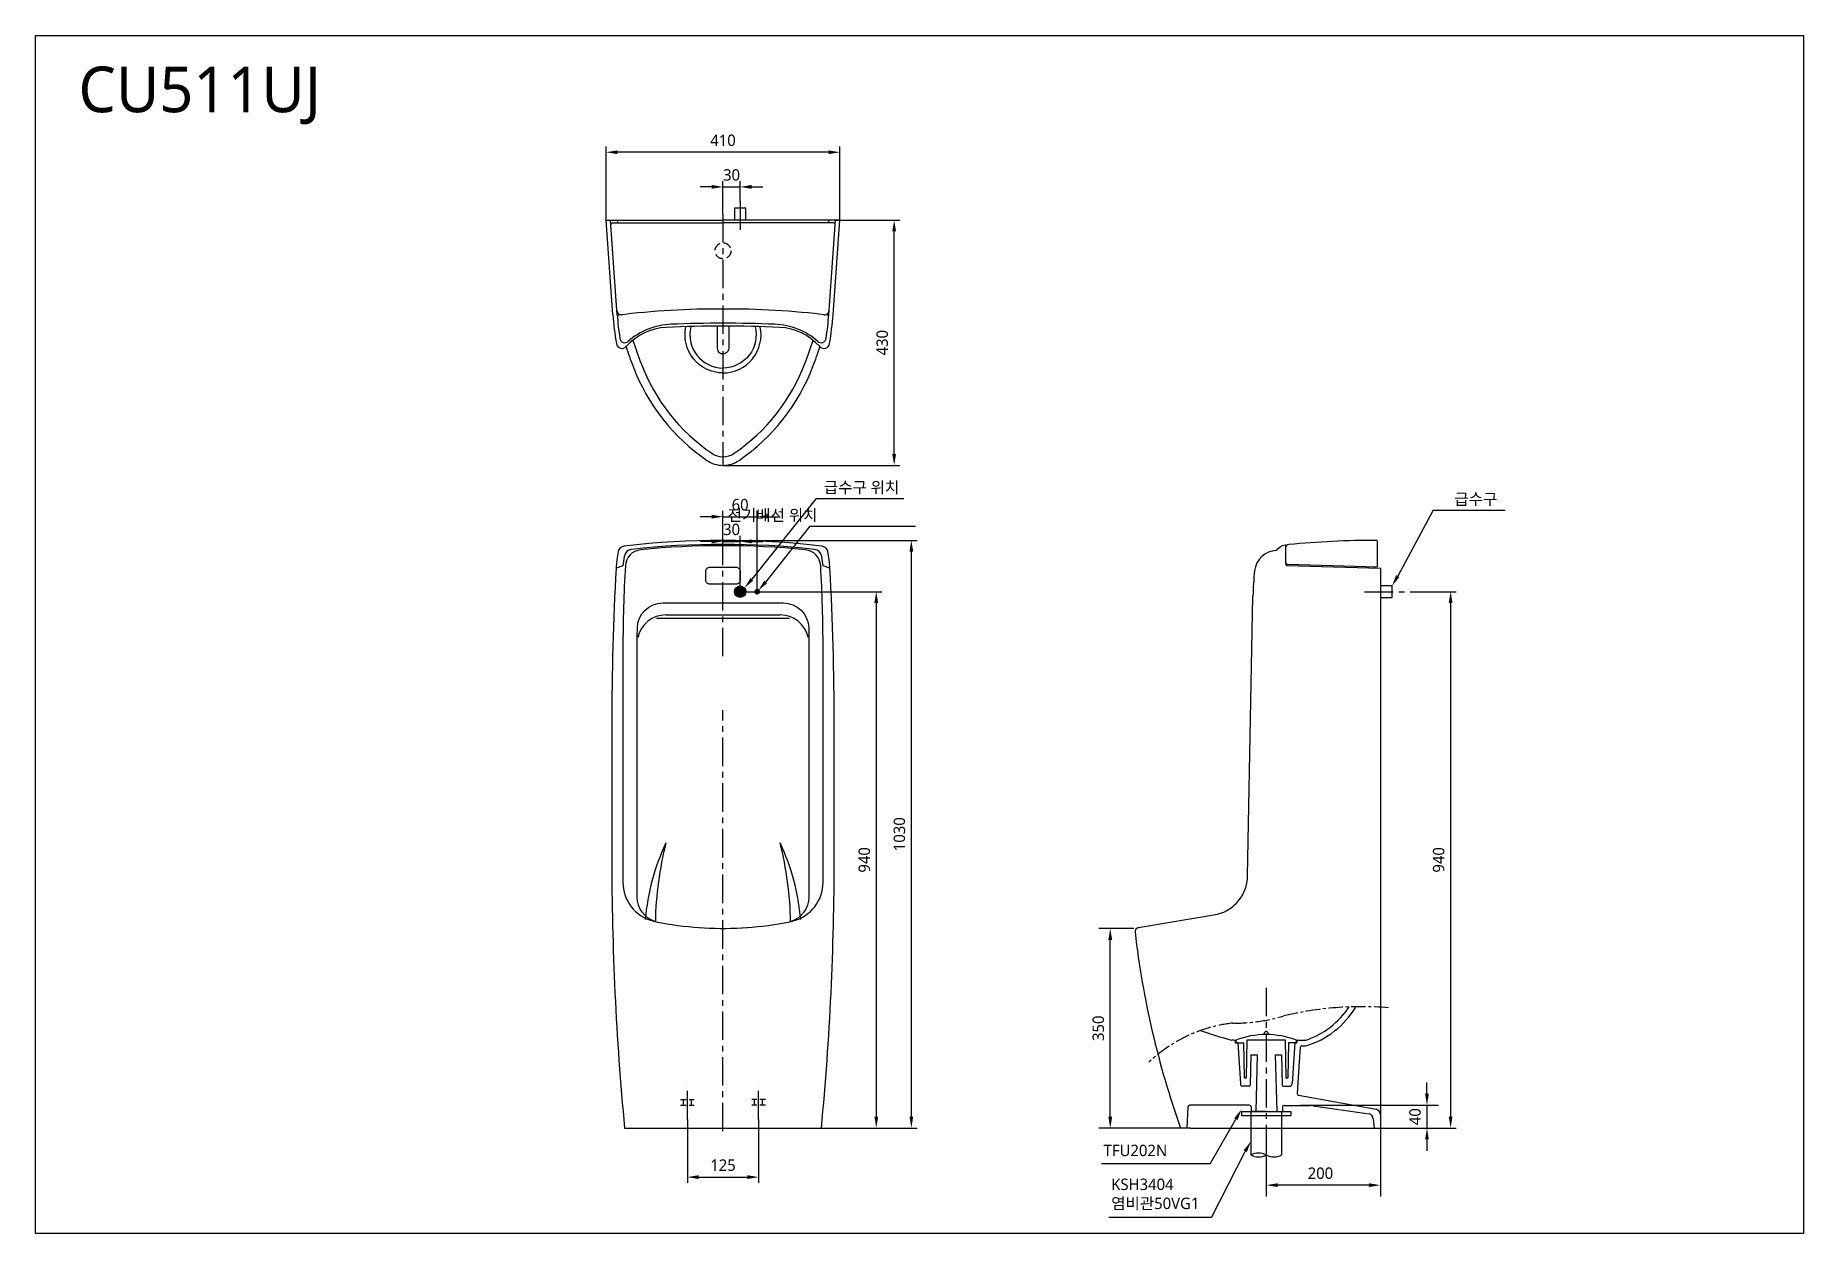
# Model space of a CAD drawing. Extents: x 0 to 3100, y 0 to 2100.
import ezdxf

# ---------------------------------------------------------------- set-up
doc = ezdxf.new("R2010")
doc.units = 0
doc.header["$LTSCALE"] = 20
doc.header["$MEASUREMENT"] = 0
doc.linetypes.add('CENTER', pattern=[2, 1.25, -0.25, 0.25, -0.25])
doc.linetypes.add('HIDDEN', pattern=[0.375, 0.25, -0.125])
doc.layers.get('0').update_dxf_attribs({"linetype": 'CONTINUOUS'})
doc.layers.get('DEFPOINTS').update_dxf_attribs({"linetype": 'CONTINUOUS'})
for name, color, linetype in [('1', 1, 'CONTINUOUS'), ('3', 3, 'CONTINUOUS'), ('5', 5, 'CONTINUOUS'), ('CENTER', 2, 'CENTER')]:
    doc.layers.add(name, color=color, linetype=linetype)
doc.styles.add('GHS', font='romans', dxfattribs={"bigfont": 'ghs'})
doc.styles.get("Standard").update_dxf_attribs({"font": 'NanumGothic.ttf'})
doc.dimstyles.get("Standard").update_dxf_attribs({"dimtxt": 0.18, "dimasz": 0.18, "dimexe": 0.18, "dimexo": 0.0625, "dimgap": 0.09, "dimtad": 0, "dimtih": 1, "dimtoh": 1, "dimdec": 4, "dimzin": 0, "dimdsep": 46, "dimtxsty": 'Standard', "dimcen": 0.09, "dimadec": 0, "dimazin": 0, "dimtfac": 1, "dimtdec": 4, "dimtofl": 0, "dimtmove": 0, "dimatfit": 3, "dimfxl": 0, "dimtolj": 1, "dimtzin": 0, "dimarcsym": 0})

# ---------------------------------------------------------------- blocks, each defined once
blk = doc.blocks.new('*D1')
at = {"color": 3, "lineweight": -2}
for p, q in [((1205.5, 1215), (1545.7, 1215)), ((1535.7, 205), (1535.7, 1195)), ((1378, 185), (1545.7, 185))]:
    blk.add_line(p, q, dxfattribs=at)
at = {"color": 3}
for points in [[(1532.4, 1195), (1539, 1195), (1535.7, 1215)], [(1532.4, 205), (1539, 205), (1535.7, 185)]]:
    blk.add_solid(points, dxfattribs=at)
at = {"layer": 'DEFPOINTS', "color": 0}
for p in [(1205.5, 1215), (1535.7, 1215), (1378, 185)]:
    blk.add_point(p, dxfattribs=at)
at = {"color": 2, "insert": (1514.8, 700), "char_height": 20, "attachment_point": 5, "rotation": 90}
blk.add_mtext('\\A1;1030', dxfattribs=at)
blk = doc.blocks.new('*D2')
at = {"color": 3, "lineweight": -2}
for p, q in [((2427.8, 1125), (2491.1, 1125)), ((2481.1, 1105), (2481.1, 205)), ((2357.9, 185), (2491.1, 185))]:
    blk.add_line(p, q, dxfattribs=at)
at = {"color": 3}
for points in [[(2477.8, 1105), (2484.4, 1105), (2481.1, 1125)], [(2477.8, 205), (2484.4, 205), (2481.1, 185)]]:
    blk.add_solid(points, dxfattribs=at)
at = {"layer": 'DEFPOINTS', "color": 0}
for p in [(2427.8, 1125), (2357.9, 185), (2481.1, 185)]:
    blk.add_point(p, dxfattribs=at)
at = {"color": 2, "insert": (2460.2, 655), "char_height": 20, "attachment_point": 5, "rotation": 90}
blk.add_mtext('\\A1;940', dxfattribs=at)
blk = doc.blocks.new('*D3')
at = {"color": 3, "lineweight": -2}
for p, q in [((1143, 200), (1143, 89)), ((1268, 200), (1268, 89)), ((1163, 99), (1248, 99))]:
    blk.add_line(p, q, dxfattribs=at)
at = {"color": 3}
for points in [[(1163, 102.4), (1163, 95.7), (1143, 99)], [(1248, 102.4), (1248, 95.7), (1268, 99)]]:
    blk.add_solid(points, dxfattribs=at)
at = {"layer": 'DEFPOINTS', "color": 0}
for p in [(1143, 200), (1268, 200), (1268, 99)]:
    blk.add_point(p, dxfattribs=at)
at = {"color": 2, "insert": (1205.5, 119.9), "char_height": 20, "attachment_point": 5}
blk.add_mtext('\\A1;125', dxfattribs=at)
blk = doc.blocks.new('*D5')
at = {"color": 3, "lineweight": -2}
for p, q in [((1925.5, 534.8), (1864.4, 534.8)), ((1884.4, 205), (1884.4, 514.8)), ((2007.5, 185), (1864.4, 185))]:
    blk.add_line(p, q, dxfattribs=at)
at = {"color": 3}
for points in [[(1881.1, 514.8), (1887.8, 514.8), (1884.4, 534.8)], [(1881.1, 205), (1887.8, 205), (1884.4, 185)]]:
    blk.add_solid(points, dxfattribs=at)
at = {"layer": 'DEFPOINTS', "color": 0}
for p in [(1884.4, 534.8), (1925.5, 534.8), (2007.5, 185)]:
    blk.add_point(p, dxfattribs=at)
at = {"color": 2, "insert": (1863.5, 359.9), "char_height": 20, "attachment_point": 5, "rotation": 90}
blk.add_mtext('\\A1;350', dxfattribs=at)
blk = doc.blocks.new('*D6')
at = {"color": 3, "lineweight": -2}
for p, q in [((1400.5, 1776.4), (1515.6, 1776.4)), ((1505.6, 1366.4), (1505.6, 1756.4)), ((1205.5, 1346.4), (1515.6, 1346.4))]:
    blk.add_line(p, q, dxfattribs=at)
at = {"color": 3}
for points in [[(1502.3, 1756.4), (1508.9, 1756.4), (1505.6, 1776.4)], [(1502.3, 1366.4), (1508.9, 1366.4), (1505.6, 1346.4)]]:
    blk.add_solid(points, dxfattribs=at)
at = {"layer": 'DEFPOINTS', "color": 0}
for p in [(1400.5, 1776.4), (1505.6, 1776.4), (1205.5, 1346.4)]:
    blk.add_point(p, dxfattribs=at)
at = {"color": 2, "insert": (1484.7, 1561.4), "char_height": 20, "attachment_point": 5, "rotation": 90}
blk.add_mtext('\\A1;430', dxfattribs=at)
blk = doc.blocks.new('*D9')
at = {"color": 3, "lineweight": -2}
for p, q in [((1000.5, 1776.4), (1000.5, 1905.2)), ((1390.5, 1895.2), (1020.5, 1895.2)), ((1410.5, 1776.4), (1410.5, 1905.2))]:
    blk.add_line(p, q, dxfattribs=at)
at = {"color": 3}
for points in [[(1020.5, 1898.5), (1020.5, 1891.9), (1000.5, 1895.2)], [(1390.5, 1898.5), (1390.5, 1891.9), (1410.5, 1895.2)]]:
    blk.add_solid(points, dxfattribs=at)
at = {"layer": 'DEFPOINTS', "color": 0}
for p in [(1000.5, 1895.2), (1000.5, 1776.4), (1410.5, 1776.4)]:
    blk.add_point(p, dxfattribs=at)
at = {"color": 2, "insert": (1205.5, 1916), "char_height": 20, "attachment_point": 5}
blk.add_mtext('\\A1;410', dxfattribs=at)
blk = doc.blocks.new('*D10')
at = {"color": 3, "lineweight": -2}
for p, q in [((1185.5, 1834.4), (1165.5, 1834.4)), ((1205.5, 1786.8), (1205.5, 1844.4)), ((1205.5, 1834.4), (1235.5, 1834.4)), ((1235.5, 1809.1), (1235.5, 1844.4)), ((1255.5, 1834.4), (1275.5, 1834.4))]:
    blk.add_line(p, q, dxfattribs=at)
at = {"color": 3}
for points in [[(1185.5, 1837.8), (1185.5, 1831.1), (1205.5, 1834.4)], [(1255.5, 1837.8), (1255.5, 1831.1), (1235.5, 1834.4)]]:
    blk.add_solid(points, dxfattribs=at)
at = {"layer": 'DEFPOINTS', "color": 0}
for p in [(1235.5, 1834.4), (1235.5, 1809.1), (1205.5, 1786.8)]:
    blk.add_point(p, dxfattribs=at)
at = {"color": 2, "insert": (1220.5, 1855.3), "char_height": 20, "attachment_point": 5}
blk.add_mtext('\\A1;30', dxfattribs=at)
blk = doc.blocks.new('*D12')
at = {"color": 3, "lineweight": -2}
for p, q in [((1225.5, 1125), (1484.2, 1125)), ((1474.2, 1105), (1474.2, 205)), ((1378, 185), (1484.2, 185))]:
    blk.add_line(p, q, dxfattribs=at)
at = {"color": 3}
for points in [[(1470.9, 1105), (1477.6, 1105), (1474.2, 1125)], [(1470.9, 205), (1477.6, 205), (1474.2, 185)]]:
    blk.add_solid(points, dxfattribs=at)
at = {"layer": 'DEFPOINTS', "color": 0}
for p in [(1225.5, 1125), (1378, 185), (1474.2, 185)]:
    blk.add_point(p, dxfattribs=at)
at = {"color": 2, "insert": (1453.3, 655), "char_height": 20, "attachment_point": 5, "rotation": 90}
blk.add_mtext('\\A1;940', dxfattribs=at)
blk = doc.blocks.new('*D13')
at = {"color": 3, "lineweight": -2}
for p, q in [((1185.5, 1213.2), (1165.5, 1213.2)), ((1205.5, 1201.1), (1205.5, 1223.2)), ((1205.5, 1213.2), (1235.5, 1213.2)), ((1235.5, 1115), (1235.5, 1223.2)), ((1255.5, 1213.2), (1275.5, 1213.2))]:
    blk.add_line(p, q, dxfattribs=at)
at = {"color": 3}
for points in [[(1185.5, 1216.5), (1185.5, 1209.8), (1205.5, 1213.2)], [(1255.5, 1216.5), (1255.5, 1209.8), (1235.5, 1213.2)]]:
    blk.add_solid(points, dxfattribs=at)
at = {"layer": 'DEFPOINTS', "color": 0}
for p in [(1235.5, 1213.2), (1205.5, 1201.1), (1235.5, 1115)]:
    blk.add_point(p, dxfattribs=at)
at = {"color": 2, "insert": (1220.5, 1234.1), "char_height": 20, "attachment_point": 5}
blk.add_mtext('\\A1;30', dxfattribs=at)
blk = doc.blocks.new('*D14')
at = {"color": 3, "lineweight": -2}
for p, q in [((1185.5, 1256.5), (1165.5, 1256.5)), ((1205.5, 1201.1), (1205.5, 1266.5)), ((1205.5, 1256.5), (1265.5, 1256.5)), ((1265.5, 1122.5), (1265.5, 1266.5)), ((1285.5, 1256.5), (1305.5, 1256.5))]:
    blk.add_line(p, q, dxfattribs=at)
at = {"color": 3}
for points in [[(1185.5, 1259.8), (1185.5, 1253.2), (1205.5, 1256.5)], [(1285.5, 1259.8), (1285.5, 1253.2), (1265.5, 1256.5)]]:
    blk.add_solid(points, dxfattribs=at)
at = {"layer": 'DEFPOINTS', "color": 0}
for p in [(1265.5, 1256.5), (1205.5, 1201.1), (1265.5, 1122.5)]:
    blk.add_point(p, dxfattribs=at)
at = {"color": 2, "insert": (1235.5, 1277.4), "char_height": 20, "attachment_point": 5}
blk.add_mtext('\\A1;60', dxfattribs=at)
blk = doc.blocks.new('*D20')
at = {"color": 3, "lineweight": -2}
for p, q in [((2439.7, 245), (2439.7, 265)), ((2218.1, 225), (2459.7, 225)), ((2439.7, 225), (2439.7, 185)), ((2357.9, 185), (2459.7, 185)), ((2439.7, 165), (2439.7, 145))]:
    blk.add_line(p, q, dxfattribs=at)
at = {"color": 3}
for points in [[(2436.3, 245), (2443, 245), (2439.7, 225)], [(2436.3, 165), (2443, 165), (2439.7, 185)]]:
    blk.add_solid(points, dxfattribs=at)
at = {"layer": 'DEFPOINTS', "color": 0}
for p in [(2218.1, 225), (2357.9, 185), (2439.7, 185)]:
    blk.add_point(p, dxfattribs=at)
at = {"color": 2, "insert": (2418.8, 205), "char_height": 20, "attachment_point": 5, "rotation": 90}
blk.add_mtext('\\A1;40', dxfattribs=at)
blk = doc.blocks.new('*D21')
at = {"color": 3, "lineweight": -2}
for p, q in [((2357.9, 185), (2357.9, 64.9)), ((2157.9, 142.8), (2157.9, 64.9)), ((2337.9, 84.9), (2177.9, 84.9))]:
    blk.add_line(p, q, dxfattribs=at)
at = {"color": 3}
for points in [[(2177.9, 88.3), (2177.9, 81.6), (2157.9, 84.9)], [(2337.9, 88.3), (2337.9, 81.6), (2357.9, 84.9)]]:
    blk.add_solid(points, dxfattribs=at)
at = {"layer": 'DEFPOINTS', "color": 0}
for p in [(2357.9, 185), (2157.9, 142.8), (2157.9, 84.9)]:
    blk.add_point(p, dxfattribs=at)
at = {"color": 2, "insert": (2252.9, 105.8), "char_height": 20, "attachment_point": 5}
blk.add_mtext('\\A1;200', dxfattribs=at)
blk = doc.blocks.new('A$C02305F10')
at = {"layer": '1', "color": 7, "linetype": 'Continuous'}
for p, q in [((0, 61), (0, 66.3)), ((18.2, 0), (19.3, 66.2)), ((19.3, 66.2), (52.5, 66.2)), ((52.5, 66.2), (85.7, 66.2)), ((85.7, 66.2), (86.8, 0)), ((105, 66.3), (105, 61)), ((2, 61), (0, 61)), ((2, 61), (13.3, 61)), ((14.3, 0), (13.3, 61)), ((91.7, 61), (90.7, 0)), ((103, 61), (91.7, 61)), ((105, 61), (103, 61)), ((14.3, 0), (18.2, 0)), ((86.8, 0), (90.7, 0))]:
    blk.add_line(p, q, dxfattribs=at)
at = {"layer": '1', "color": 7, "linetype": 'Continuous', "extrusion": (0, 0, -1)}
for start, end in [(68.4314, 89.9999), (89.9999, 111.5686)]:
    blk.add_arc((-52.5, -66.5), 142.8, start, end, dxfattribs=at)

msp = doc.modelspace()

# ---------------------------------------------------------------- linework, layer by layer
at = {"color": 7, "linetype": 'CENTER', "ltscale": 2}
msp.add_line((1235.5, 1809.1), (1235.5, 1754.8), dxfattribs=at)
at = {"color": 7}
for p, q in [((1012.6, 1610.5), (1000.5, 1776.4)), ((1000.5, 1776.4), (1008, 1776.4)), ((1020.1, 1610.5), (1008, 1776.4)), ((1008, 1776.4), (1020.1, 1776.4)), ((1011.6, 1771.4), (1205.5, 1771.4)), ((1020.1, 1776.4), (1020.4, 1771.4)), ((1020.1, 1776.4), (1205.5, 1776.4)), ((1391, 1776.4), (1205.5, 1776.4)), ((1399.4, 1771.4), (1205.5, 1771.4)), ((1391, 1776.4), (1390.6, 1771.4)), ((1391, 1610.5), (1403, 1776.4)), ((1403, 1776.4), (1391, 1776.4)), ((1398.5, 1610.5), (1410.5, 1776.4)), ((1410.5, 1776.4), (1403, 1776.4)), ((2125.2, 626.3), (2134.6, 1116.9)), ((1088.7, 1078.4), (1322.3, 1078.4)), ((1933.9, 536.4), (2072.4, 559.8))]:
    msp.add_line(p, q, dxfattribs=at)
at = {"color": 7, "linetype": 'Continuous'}
msp.add_line((2347.9, 1168.9), (2347.9, 1166.3), dxfattribs=at)
at = {"ltscale": 0.5}
for p, q in [((2100.8, 339.2), (2097.8, 339.2)), ((2103.8, 334.2), (2103.8, 336.2)), ((2103.8, 334.2), (2107.8, 334.2)), ((2107.8, 334.2), (2112.5, 262.9)), ((2130.8, 313.2), (2129.9, 260.1)), ((2130.8, 313.2), (2142, 313.2)), ((2142, 313.2), (2139.5, 214.3)), ((2173.8, 313.2), (2176.2, 214.3)), ((2173.8, 313.2), (2184.8, 313.2)), ((2184.8, 313.2), (2185.7, 260.1)), ((2207.8, 334.2), (2203.1, 262.9)), ((2207.8, 334.2), (2211.8, 334.2)), ((2211.8, 334.2), (2211.8, 336.2)), ((2214.8, 339.2), (2227.8, 339.2)), ((2217.3, 326.4), (2215.1, 292.6)), ((2220.3, 329.2), (2227.5, 329.2)), ((2215.1, 292.6), (2212, 245.9)), ((2127.9, 258.2), (2117.5, 258.2)), ((2187.7, 258.2), (2198.1, 258.2)), ((2186.3, 221.5), (2186.4, 214.3)), ((2189.3, 224.6), (2234.9, 224.6))]:
    msp.add_line(p, q, dxfattribs=at)
at = {"linetype": 'CENTER', "ltscale": 2}
for p, q in [((1143, 200), (1143, 260.3)), ((1268, 200), (1268, 260.3))]:
    msp.add_line(p, q, dxfattribs=at)
at = {"linetype": 'HIDDEN', "ltscale": 2}
for p, q in [((1131, 235), (1155, 235)), ((1131, 225), (1155, 225)), ((1136, 225), (1136, 235)), ((1150, 225), (1150, 235)), ((1280, 235), (1256, 235)), ((1280, 225), (1256, 225)), ((1261, 225), (1261, 235)), ((1275, 225), (1275, 235))]:
    msp.add_line(p, q, dxfattribs=at)
for p, q in [((2131.6, 222), (2131.6, 214.3)), ((2114.7, 214.3), (2114.7, 207.3)), ((2114.7, 214.3), (2201.1, 214.3)), ((2114.7, 207.3), (2201.1, 207.3)), ((2130.9, 213), (2130.9, 137.8)), ((2157.9, 214.3), (2131.6, 214.3)), ((2157.9, 214.3), (2184.2, 214.3)), ((2184.9, 213), (2184.9, 137.8)), ((2201.1, 214.3), (2201.1, 207.3)), ((2024.9, 185), (2007.7, 185))]:
    msp.add_line(p, q)
at = {"linetype": 'CENTER', "ltscale": 15}
msp.add_line((2024.9, 185), (2357.9, 185), dxfattribs=at)
at = {"color": 7}
for points in [[(1245.5, 1776.4), (1245.5, 1796.9), (1225.5, 1796.9), (1225.5, 1776.4)], [(2357.9, 1115), (2378.4, 1115), (2378.4, 1135), (2357.9, 1135)]]:
    msp.add_lwpolyline(points, dxfattribs=at)
for points in [[(1205.5, 1508.4, -0.478946), (1140.5, 1589.3)], [(1149.4, 1589.6, 0.490611), (1205.5, 1517, 0.528057)], [(1195.5, 1590.4), (1195.5, 1551.7, 0.414214), (1205.5, 1541.7, 0.414214)], [(1215.5, 1590.4), (1215.5, 1551.7, -0.414214), (1205.5, 1541.7, -0.414214)], [(1261.7, 1589.6, -0.490611), (1205.5, 1517, -0.528057)], [(1205.5, 1508.4, 0.478946), (1270.6, 1589.3)], [(1032.2, 1186.8, 0.02097), (1030.1, 1170.2), (1018, 1166, 0.013696)], [(1162.5, 536.5, 0.061836), (1313, 544.5, 0.02013), (1328.7, 548, 0.340765), (1380.9, 615.7), (1380.9, 1026.1, 0.014439), (1376.8, 1170.4, 0.369153), (1349.8, 1198.5, 0.049292), (1061.3, 1198.5, 0.369153), (1034.3, 1170.4, 0.014439), (1030.1, 1026.1), (1030.1, 615.7, 0.340765), (1082.3, 548, 0.02013), (1098, 544.5, 0.061836), (1248.6, 536.5)], [(1365.7, 1199.2, 0.054684), (1045.3, 1199.2, 0.325397)], [(1393, 1166), (1381, 1170.2, 0.02097), (1378.9, 1186.8, 0.325397)], [(2175.9, 1197.3, -0.234802), (2190.8, 1207, -0.448928), (2191.9, 1206), (2191.9, 1173.9, 0.405474), (2194.8, 1170.9), (2357.9, 1166), (2357.9, 185)], [(1087.5, 546.7, -0.333423), (1055.1, 589.9), (1055.1, 1026.1, -0.003541), (1055.4, 1061.2, -0.410071), (1100.4, 1105.5), (1310.7, 1105.5, -0.410071), (1355.7, 1061.2, -0.003541), (1355.9, 1026.1), (1355.9, 589.9, -0.333423), (1323.5, 546.7)], [(1105.1, 1084.3), (1305.9, 1084.3, -0.280363)]]:
    msp.add_lwpolyline(points, format="xyb", dxfattribs=at)
for points in [[(1010.5, 892.2), (1010.5, 658.8, 0.02373), (1033, 185), (1378, 185, 0.02373), (1400.5, 658.8), (1400.5, 892.2, 0.013696), (1393, 1166, 0.034851), (1389.2, 1195.2, 0.324304), (1378.9, 1204.8, 0.05893), (1032.2, 1204.8, 0.324304), (1021.8, 1195.2, 0.034851), (1018, 1166, 0.013696)], [(1205.5, 1168), (1228.5, 1168, -0.414214), (1235.5, 1161), (1235.5, 1145, -0.414214), (1228.5, 1138), (1205.5, 1138), (1182.5, 1138, -0.414214), (1175.5, 1145), (1175.5, 1161, -0.414214), (1182.5, 1168)]]:
    msp.add_lwpolyline(points, format="xyb", close=True, dxfattribs=at)
at = {"color": 7, "linetype": 'Continuous', "ltscale": 15}
msp.add_lwpolyline([(2191.9, 1176.5, 0.405474), (2194.8, 1173.5), (2352.9, 1168.8), (2352.9, 1213, 0.414915), (2350.9, 1215, 0.022618), (2197.3, 1207.7, 0.387286), (2191.9, 1201.7)], format="xyb", dxfattribs=at)
for points, const_width in [([(1230.5, 1125, 1), (1240.5, 1125, 1)], 10), ([(1263, 1125, 1), (1268, 1125, 1)], 5)]:
    msp.add_lwpolyline(points, format="xyb", close=True, dxfattribs=dict(const_width=const_width))
at = {"linetype": 'CENTER'}
msp.add_lwpolyline([(2372, 395.8, 0.078636), (2188.5, 381.6, -0.074811), (2099.2, 368.9, 0.164689), (1952.2, 300.3)], format="xyb", dxfattribs=at)
at = {"color": 7, "linetype": 'HIDDEN', "ltscale": 3}
msp.add_circle((1205.5, 1722.4), 14, dxfattribs=at)
msp.add_circle((1235.5, 1125), 10)
at = {"color": 7}
for centre, radius, start, end in [((1011.6, 1768.4), 3, 90, 184.1596), ((1399.4, 1768.4), 3, 355.8404, 90), ((1027.5, 1618.4), 8, 184.1596, 276.8254), ((1195.5, 214.9), 1405.5, 89.5923, 97.0893), ((1215.5, 214.9), 1405.5, 82.9107, 90.4077), ((1383.5, 1618.4), 8, 263.1746, 355.8404), ((1561.1, 1650.4), 550, 184.1596, 189.4853), ((1568.6, 1650.4), 550, 184.1596, 188.5026), ((1022.3, 1607.7), 2, 97.0893, 184.471), ((1110.8, 1488.4), 100, 92.7187, 138.4149), ((1119, 1473.8), 120, 92.1894, 131.4748), ((1195.5, -295.8), 1886.2, 89.6962, 92.7187), ((1215.5, -295.8), 1886.2, 87.2813, 90.3038), ((1292, 1473.8), 120, 48.5252, 87.8106), ((1300.2, 1488.4), 100, 41.5851, 87.2813), ((842.4, 1650.4), 550, 351.4974, 355.8404), ((1388.7, 1607.7), 2, 355.529, 82.9107), ((849.9, 1650.4), 550, 350.5147, 355.8404), ((1028.5, 1561.4), 10, 189.4853, 318.4149), ((1033.6, 1570.4), 9, 188.5026, 311.4748), ((1831.8, 1816.9), 838.4, 198.2521, 200.7497), ((1831.8, 1816.9), 823.4, 197.7483, 200.7497), ((579.2, 1816.9), 823.4, 339.2503, 342.2517), ((579.2, 1816.9), 838.4, 339.2503, 341.7479), ((1377.5, 1570.4), 9, 228.5252, 351.4974), ((1382.5, 1561.4), 10, 221.5851, 350.5147), ((1375.1, 1643.9), 350, 200.7497, 235.5781), ((1375.1, 1643.9), 335, 200.7497, 235.5781), ((1035.9, 1643.9), 335, 304.4219, 339.2503), ((1035.9, 1643.9), 350, 304.4219, 339.2503), ((1205.5, 1396.4), 35, 235.5781, 270), ((1205.5, 1396.4), 35, 270, 304.4219), ((1205.5, 1396.4), 50, 235.5781, 270), ((1205.5, 1396.4), 50, 270, 304.4219), ((2177.3, 1157.3), 40, 92.4909, 173.7099), ((2565.5, -7765.5), 8971.3, 92.48891, 92.49087), ((2634.5, 1106.9), 500, 173.7099, 178.8542), ((1460.7, 517), 392.9, 154.6917, 175.1316), ((1691.9, 535.8), 605.1, 165.7275, 178.9794), ((719.1, 535.8), 605.1, 1.0206, 14.2725), ((950.3, 517), 392.9, 4.8684, 25.3083), ((2055.2, 627.7), 70, 284.1692, 358.8542), ((1935.9, 528.6), 8, 104.1692, 183.998), ((3474.6, 707.1), 1557, 186.6026, 199.5931)]:
    msp.add_arc(centre, radius, start, end, dxfattribs=at)
for centre, radius, start, end in [((1205.5, -788.8), 2384.3, 90, 92.1894), ((1205.5, -788.8), 2384.3, 87.8106, 90), ((1047, 1184.3), 15, 96.26, 170.3905), ((1364.1, 1184.3), 15, 9.6095, 83.74), ((1105.1, 1034.3), 50, 90, 167.9541), ((1305.9, 1034.3), 50, 12.0459, 90), ((2151, 354), 4.63, 273.9725, 346.6486), ((2157.7, 352.1), 2.26, 87.1321, 159.5123), ((2157.9, 352.1), 2.26, 20.4908, 92.871), ((2164.5, 354), 4.63, 193.3545, 266.0306), ((2128.6, 222), 3, 0, 90), ((2215, 245.7), 3, 176.236, 254.0563), ((2234.9, 204.6), 20, 74.0563, 90), ((2144.4, 110.8), 30.2, 63.4132, 116.5868), ((2144.4, 164.8), 30.2, 243.4132, 296.5868), ((2171.4, 164.8), 30.2, 243.4132, 296.5868)]:
    msp.add_arc(centre, radius, start, end)
at = {"ltscale": 0.5}
for centre, radius, start, end in [((2184, 475.1), 152.2, 286.6087, 329.3976), ((2179.5, 480), 148.9, 288.9228, 326.2269), ((2240.9, 909.3), 587.8, 250.0917, 255.9041), ((2100.8, 336.2), 3, 0, 90), ((2214.8, 336.2), 3, 90, 180), ((2220.3, 326.2), 3, 90, 176.236), ((2117.5, 263.2), 5, 183.764, 270), ((2127.9, 260.2), 2, 270, 359.0452), ((2187.7, 260.2), 2, 180.9548, 270), ((2198.1, 263.2), 5, 270, 356.236), ((2189.3, 221.6), 3, 90, 180.9548)]:
    msp.add_arc(centre, radius, start, end, dxfattribs=at)
at = {"layer": '1', "color": 3}
for p, q in [((1368.6, 1288.5), (1256, 1146.8)), ((1368.6, 1288.5), (1522.4, 1288.5)), ((2450.5, 1267.8), (2388.4, 1152.3)), ((2450.5, 1267.8), (2576.5, 1267.8)), ((1357.7, 1239.6), (1280.2, 1142)), ((1357.7, 1239.6), (1543, 1239.6)), ((2059.7, 122.6), (2104.7, 200.7)), ((2061.9, 28), (2120.9, 144.2)), ((2059.7, 122.6), (1868.8, 122.6)), ((2061.9, 28), (1882.2, 28))]:
    msp.add_line(p, q, dxfattribs=at)
for points in [[(1253.5, 1148.9), (1258.6, 1144.6), (1243.1, 1131.5)], [(2385.5, 1154), (2391.3, 1150.6), (2378.4, 1135)], [(1277.7, 1144.2), (1282.8, 1139.8), (1267.3, 1126.7)], [(2107.6, 199), (2101.8, 202.3), (2114.7, 218)], [(2123.8, 142.5), (2118, 145.9), (2130.9, 161.5)]]:
    msp.add_solid(points, dxfattribs=at)
at = {"layer": '3', "color": 7}
for p, q in [((2020.7, 222.1), (2018.9, 185)), ((2128.6, 225), (2023.7, 225)), ((2214.2, 242.8), (2350.6, 218.1)), ((2240.4, 223.8), (2338.3, 210.2)), ((2345.5, 201.4), (2346.9, 185))]:
    msp.add_line(p, q, dxfattribs=at)
for centre, radius, start, end in [((2023.7, 222), 3, 90, 177.1376), ((2347.9, 208.4), 10, 0, 74.0563), ((2335.5, 200.5), 10, 4.9116, 74.0563)]:
    msp.add_arc(centre, radius, start, end, dxfattribs=at)
at = {"layer": '5'}
msp.add_lwpolyline([(0, 2100), (3100, 2100), (3100, 0), (0, 0)], close=True, dxfattribs=at)
at = {"layer": 'CENTER', "color": 2, "linetype": 'CENTER', "ltscale": 2}
for p, q in [((1205.5, 1786.8), (1205.5, 1346.4)), ((1205.5, 1011.8), (1205.5, 1221.1)), ((2330.2, 1125), (2438.1, 1125)), ((1205.5, 179.4), (1205.5, 917.5)), ((2157.9, 430.9), (2157.9, 142.8))]:
    msp.add_line(p, q, dxfattribs=at)
at = {"layer": 'DEFPOINTS', "color": 7, "linetype": 'ByBlock'}
for p in [(1000.5, 1776.4), (1410.5, 1776.4), (1191.5, 1722.4), (1191.5, 1722.3), (1219.5, 1722.5), (1205.5, 1590.4), (2350.9, 1215), (2350.9, 1215), (2352.9, 1213.3), (1235.5, 1153), (2352.9, 1168.8)]:
    msp.add_point(p, dxfattribs=at)
at = {"layer": 'DEFPOINTS', "color": 0, "linetype": 'ByBlock'}
for p in [(1205.5, 1786.8), (1205.5, 1208), (2357.9, 185), (2357.9, 185)]:
    msp.add_point(p, dxfattribs=at)

# ---------------------------------------------------------------- block references
msp.add_blockref('A$C02305F10', (2105.3, 273.2))

# ---------------------------------------------------------------- texts
msp.add_text('%%U', height=40).set_placement((2205.5, 286.1))
at = {"insert": (75.4, 2045.3), "char_height": 80, "width": 456.6, "attachment_point": 1, "style": 'GHS'}
msp.add_mtext('{\\fNanumGothic|b0|i0|c0|p50;CU511UJ}', dxfattribs=at)
at = {"layer": '1', "color": 2, "char_height": 20}
for s, insert, attachment_point in [('급수구 위치', (1514.5, 1317.8), 3), ('전기배선 위치', (1371.1, 1269), 3), ('급수구', (2563, 1297.2), 3), ('TFU202N', (1872.7, 155.8), 1), ('KSH3404\\P염비관50VG1', (1886.1, 96.4), 1)]:
    msp.add_mtext(s, dxfattribs=dict(at, insert=insert, attachment_point=attachment_point))

# ---------------------------------------------------------------- dimensions: what is measured, and where the dimension line sits
for base, p1, p2, angle, override, picture, middle in [((1000.5, 1895.2), (1410.5, 1776.4), (1000.5, 1776.4), 180, {"dimtxt": 20, "dimasz": 20, "dimexe": 10, "dimexo": 0, "dimgap": 10, "dimtad": 1, "dimtih": 0, "dimdec": 0, "dimzin": 8, "dimcen": 0.9, "dimclrd": 3, "dimclre": 3, "dimclrt": 2, "dimtdec": 0, "dimtix": 1, "dimtofl": 1, "dimarcsym": 1}, '*D9', (1205.5, 1916)), ((1505.6, 1776.4), (1205.5, 1346.4), (1400.5, 1776.4), 90, {"dimtxt": 20, "dimasz": 20, "dimexe": 10, "dimexo": 0, "dimgap": 10, "dimtad": 1, "dimtih": 0, "dimdec": 0, "dimzin": 8, "dimcen": 0.9, "dimclrd": 3, "dimclre": 3, "dimclrt": 2, "dimtdec": 0, "dimtix": 1, "dimtofl": 1, "dimarcsym": 1}, '*D6', (1484.7, 1561.4)), ((1535.7, 1215), (1378, 185), (1205.5, 1215), 90, {"dimtxt": 20, "dimasz": 20, "dimexe": 10, "dimexo": 0, "dimgap": 10, "dimtad": 1, "dimtih": 0, "dimdec": 0, "dimzin": 8, "dimcen": 0.9, "dimclrd": 3, "dimclre": 3, "dimclrt": 2, "dimtdec": 0, "dimtix": 1, "dimtofl": 1, "dimarcsym": 1}, '*D1', (1514.8, 700)), ((1474.2, 185), (1225.5, 1125), (1378, 185), 90, {"dimtxt": 20, "dimasz": 20, "dimexe": 10, "dimexo": 0, "dimgap": 10, "dimtad": 1, "dimtih": 0, "dimdec": 0, "dimzin": 8, "dimcen": 0.9, "dimclrd": 3, "dimclre": 3, "dimclrt": 2, "dimtdec": 0, "dimtix": 1, "dimtofl": 1, "dimarcsym": 1}, '*D12', (1453.3, 655)), ((2481.1, 185), (2427.8, 1125), (2357.9, 185), 90, {"dimtxt": 20, "dimasz": 20, "dimexe": 10, "dimexo": 0, "dimgap": 10, "dimtad": 1, "dimtih": 0, "dimdec": 0, "dimzin": 8, "dimcen": 0.9, "dimclrd": 3, "dimclre": 3, "dimclrt": 2, "dimtdec": 0, "dimtix": 1, "dimtofl": 1, "dimarcsym": 1}, '*D2', (2460.2, 655)), ((1884.4, 534.8), (2007.5, 185), (1925.5, 534.8), 90, {"dimtxt": 20, "dimasz": 20, "dimexe": 20, "dimexo": 0, "dimgap": 10, "dimtad": 1, "dimtih": 0, "dimdec": 0, "dimzin": 8, "dimcen": 0.9, "dimclrd": 3, "dimclre": 3, "dimclrt": 2, "dimtdec": 0, "dimtix": 1, "dimtofl": 1}, '*D5', (1863.5, 359.9)), ((2439.7, 185), (2218.1, 225), (2357.9, 185), 90, {"dimtxt": 20, "dimasz": 20, "dimexe": 20, "dimexo": 0, "dimgap": 10, "dimtad": 1, "dimtih": 0, "dimdec": 0, "dimzin": 8, "dimclrd": 3, "dimclre": 3, "dimclrt": 2, "dimtdec": 0, "dimtix": 1, "dimtofl": 1}, '*D20', (2418.8, 205))]:
    dim = msp.add_linear_dim(base=base, p1=p1, p2=p2, angle=angle, dimstyle='Standard', override=override)
    dim.commit()
    dim.dimension.update_dxf_attribs({"geometry": picture, "text_midpoint": middle})
for base, p1, p2, picture, middle in [((1235.5, 1834.4), (1205.5, 1786.8), (1235.5, 1809.1), '*D10', (1220.5, 1855.3)), ((1265.5, 1256.5), (1205.5, 1201.1), (1265.5, 1122.5), '*D14', (1235.5, 1277.4)), ((1235.5, 1213.2), (1205.5, 1201.1), (1235.5, 1115), '*D13', (1220.5, 1234.1)), ((1268, 99), (1143, 200), (1268, 200), '*D3', (1205.5, 119.9))]:
    dim = msp.add_linear_dim(base=base, p1=p1, p2=p2, dimstyle='Standard', override={"dimtxt": 20, "dimasz": 20, "dimexe": 10, "dimexo": 0, "dimgap": 10, "dimtad": 1, "dimtih": 0, "dimdec": 0, "dimzin": 8, "dimcen": 0.9, "dimclrd": 3, "dimclre": 3, "dimclrt": 2, "dimtdec": 0, "dimtix": 1, "dimtofl": 1, "dimarcsym": 1})
    dim.commit()
    dim.dimension.update_dxf_attribs({"geometry": picture, "text_midpoint": middle})
dim = msp.add_linear_dim(base=(2157.9, 84.9), p1=(2357.9, 185), p2=(2157.9, 142.8), dimstyle='Standard', override={"dimtxt": 20, "dimasz": 20, "dimexe": 20, "dimexo": 0, "dimgap": 10, "dimtad": 1, "dimtih": 0, "dimdec": 0, "dimzin": 8, "dimclrd": 3, "dimclre": 3, "dimclrt": 2, "dimtdec": 0, "dimtix": 1, "dimtofl": 1})
dim.commit()
dim.dimension.update_dxf_attribs({"geometry": '*D21', "text_midpoint": (2252.9, 84.9), "dimtype": 160})

doc.saveas('drawing.dxf')
